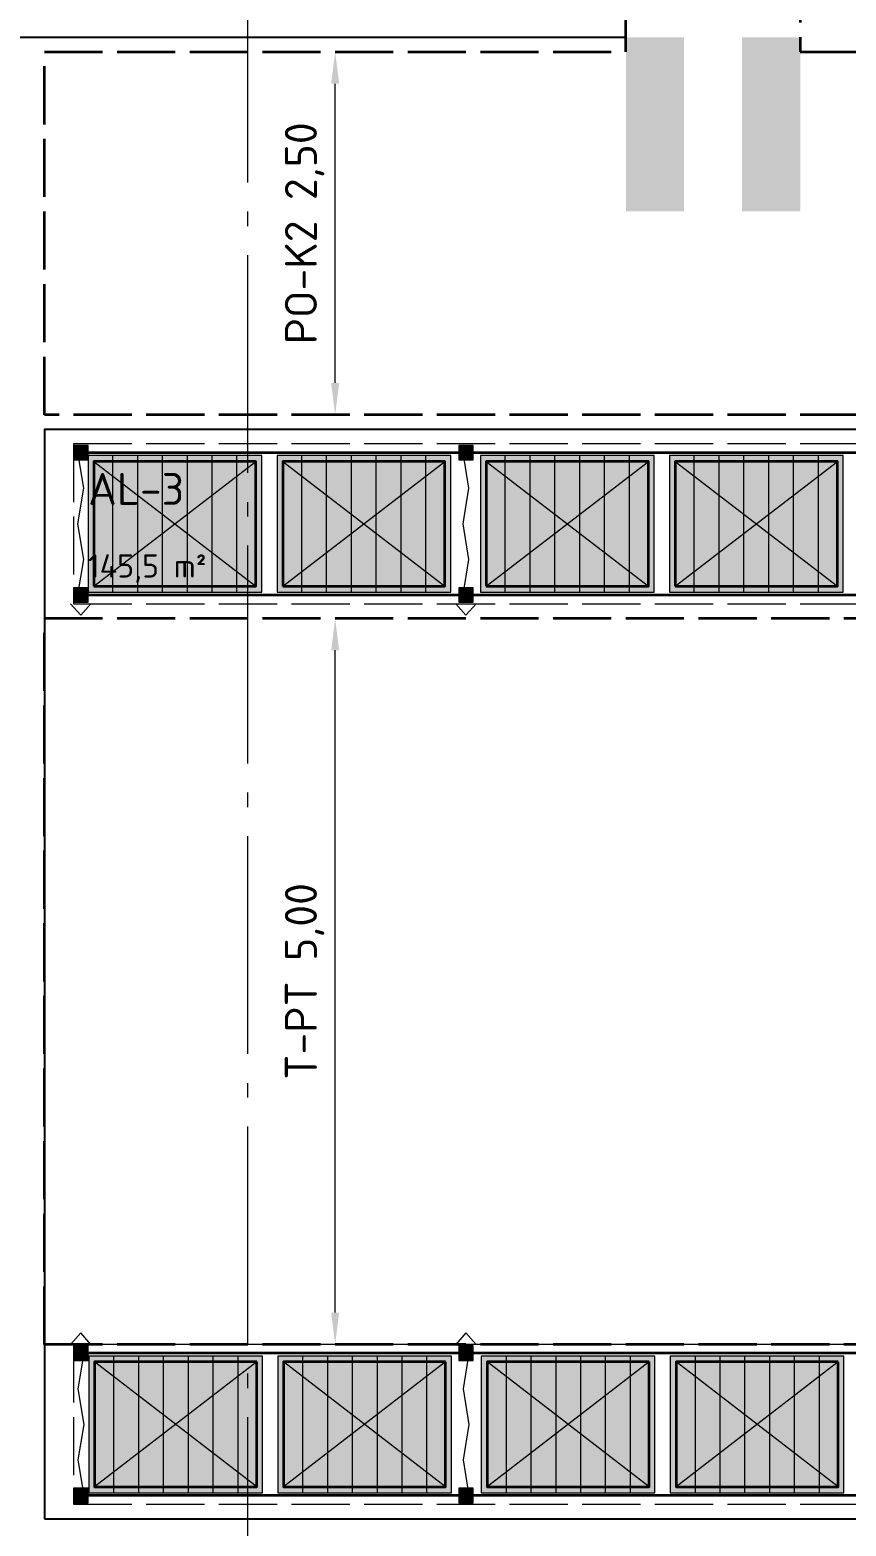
# Model space of a CAD drawing. Header units: millimetres. Extents: x 0 to 1682, y 0 to 1189.
# Drawn here: x 644 to 700.1, y 577.5 to 680.5 of the extents above; entities that cross this region are included whole.
import ezdxf
from ezdxf.enums import TextEntityAlignment as Align

# ---------------------------------------------------------------- set-up
doc = ezdxf.new("R2010")
doc.units = ezdxf.units.MM
doc.linetypes.add('IRAM-E-TRAZOS', pattern=[5, 4, -1])
doc.linetypes.add('IRAM-F-TRAZO-PUNTO', pattern=[20, 15, -2, 1, -2])
for name, color, linetype, lineweight in [('A-COTA', 7, 'CONTINUOUS', 18), ('A-EJE', 1, 'IRAM-F-TRAZO-PUNTO', 18), ('A-EQUIPO-FINO', 8, 'CONTINUOUS', 13), ('A-EQUIPO-OCULTO', 8, 'IRAM-E-TRAZOS', 13), ('A-EQUIPO-RELLENO', 9, 'CONTINUOUS', 13), ('A-SECTOR', 1, 'CONTINUOUS', 25), ('A-SEGURIDAD', 1, 'IRAM-E-TRAZOS', 18), ('A-TEXTO', 7, 'CONTINUOUS', 18)]:
    doc.layers.add(name, color=color, linetype=linetype, lineweight=lineweight)
for name, color, linetype, lineweight, true_color in [('A-EQUIPO', 30, 'CONTINUOUS', 35, 0xe67800), ('A-PASILLO', 2, 'IRAM-E-TRAZOS', 35, 0xd7a500), ('A-SENDA', 2, 'CONTINUOUS', 25, 0xd7a500)]:
    doc.layers.add(name, color=color, linetype=linetype, lineweight=lineweight, true_color=true_color)
doc.styles.add('ISO3098', font='isocpeur.ttf')
doc.dimstyles.new('FLAMA-IRAM', dxfattribs={"dimtxt": 3.5, "dimasz": 3.5, "dimexe": 2, "dimexo": 1.5, "dimgap": 1, "dimtad": 1, "dimdec": 1, "dimtxsty": 'ISO3098', "dimblk": 'IRAM_FLECHA', "dimblk1": 'IRAM_FLECHA', "dimblk2": 'IRAM_FLECHA', "dimcen": 2.5, "dimclrd": 3, "dimclre": 3, "dimclrt": 3, "dimazin": 3, "dimtfac": 1, "dimtmove": 0, "dimatfit": 3, "dimlwd": 18, "dimlwe": 18})

# ---------------------------------------------------------------- blocks, each defined once
blk = doc.blocks.new('IRAM_FLECHA')
blk.add_solid([(0, 0), (-1, 0.125), (-1, -0.125)])

msp = doc.modelspace()

# ---------------------------------------------------------------- hatches: boundary and pattern name
at = {"layer": 'A-EQUIPO-RELLENO', "true_color": 0x969ba0}
h = msp.add_hatch(color=7, dxfattribs=at)
h.dxf.hatch_style = 1
h.paths.add_polyline_path([(647, 650.9), (648, 650.9), (648, 651.9), (647, 651.9)])
at = {"layer": 'A-EQUIPO-RELLENO', "true_color": 0xeedec0}
h = msp.add_hatch(color=7, dxfattribs=at)
h.dxf.hatch_style = 1
h.paths.add_polyline_path([(648, 641.8), (659.95, 641.8), (659.95, 651.2), (648, 651.2)])
h = msp.add_hatch(color=7, dxfattribs=at)
h.dxf.hatch_style = 1
h.paths.add_polyline_path([(661, 641.8), (672.95, 641.8), (672.95, 651.2), (661, 651.2)])
at = {"layer": 'A-EQUIPO-RELLENO', "true_color": 0x969ba0}
h = msp.add_hatch(color=7, dxfattribs=at)
h.dxf.hatch_style = 1
h.paths.add_polyline_path([(673.5, 650.9), (674.5, 650.9), (674.5, 651.9), (673.5, 651.9)])
at = {"layer": 'A-EQUIPO-RELLENO', "true_color": 0xeedec0}
h = msp.add_hatch(color=7, dxfattribs=at)
h.dxf.hatch_style = 1
h.paths.add_polyline_path([(675, 641.8), (686.95, 641.8), (686.95, 651.2), (675, 651.2)])
h = msp.add_hatch(color=7, dxfattribs=at)
h.dxf.hatch_style = 1
h.paths.add_polyline_path([(688, 641.8), (699.95, 641.8), (699.95, 651.2), (688, 651.2)])
at = {"layer": 'A-EQUIPO-RELLENO', "true_color": 0x969ba0}
h = msp.add_hatch(color=7, dxfattribs=at)
h.dxf.hatch_style = 1
h.paths.add_polyline_path([(647, 641.1), (648, 641.1), (648, 642.1), (647, 642.1)])
h = msp.add_hatch(color=7, dxfattribs=at)
h.dxf.hatch_style = 1
h.paths.add_polyline_path([(673.5, 641.1), (674.5, 641.1), (674.5, 642.1), (673.5, 642.1)])
h = msp.add_hatch(color=7, dxfattribs=at)
h.dxf.hatch_style = 1
h.paths.add_polyline_path([(648, 589.9), (647, 589.9), (647, 588.9), (648, 588.9)])
at = {"layer": 'A-EQUIPO-RELLENO', "true_color": 0xeedec0}
h = msp.add_hatch(color=7, dxfattribs=at)
h.dxf.hatch_style = 1
h.paths.add_polyline_path([(660, 589.2), (648.05, 589.2), (648.05, 579.8), (660, 579.8)])
h = msp.add_hatch(color=7, dxfattribs=at)
h.dxf.hatch_style = 1
h.paths.add_polyline_path([(673, 589.2), (661.05, 589.2), (661.05, 579.8), (673, 579.8)])
at = {"layer": 'A-EQUIPO-RELLENO', "true_color": 0x969ba0}
h = msp.add_hatch(color=7, dxfattribs=at)
h.dxf.hatch_style = 1
h.paths.add_polyline_path([(674.5, 589.9), (673.5, 589.9), (673.5, 588.9), (674.5, 588.9)])
at = {"layer": 'A-EQUIPO-RELLENO', "true_color": 0xeedec0}
h = msp.add_hatch(color=7, dxfattribs=at)
h.dxf.hatch_style = 1
h.paths.add_polyline_path([(687, 589.2), (675.05, 589.2), (675.05, 579.8), (687, 579.8)])
h = msp.add_hatch(color=7, dxfattribs=at)
h.dxf.hatch_style = 1
h.paths.add_polyline_path([(700, 589.2), (688.05, 589.2), (688.05, 579.8), (700, 579.8)])
at = {"layer": 'A-EQUIPO-RELLENO', "true_color": 0x969ba0}
h = msp.add_hatch(color=7, dxfattribs=at)
h.dxf.hatch_style = 1
h.paths.add_polyline_path([(648, 580.1), (647, 580.1), (647, 579.1), (648, 579.1)])
h = msp.add_hatch(color=7, dxfattribs=at)
h.dxf.hatch_style = 1
h.paths.add_polyline_path([(674.5, 580.1), (673.5, 580.1), (673.5, 579.1), (674.5, 579.1)])
at = {"layer": 'A-SENDA', "true_color": 0xd7a500}
h = msp.add_hatch(color=7, dxfattribs=at)
h.dxf.hatch_style = 1
h.paths.add_polyline_path([(685, 668), (689, 668), (689, 680), (685, 680)])
h = msp.add_hatch(color=7, dxfattribs=at)
h.dxf.hatch_style = 1
h.paths.add_polyline_path([(693, 668), (697, 668), (697, 680), (693, 680)])

# ---------------------------------------------------------------- linework, layer by layer
at = {"layer": 'A-EJE'}
msp.add_line((659, 530), (659, 1060), dxfattribs=at)
at = {"layer": 'A-EQUIPO'}
for p, q in [((647, 651.4), (836, 651.4)), ((647, 641.6), (836, 641.6)), ((836, 589.4), (647, 589.4)), ((836, 579.6), (647, 579.6))]:
    msp.add_line(p, q, dxfattribs=at)
for points in [[(648.4, 642.2), (659.55, 642.2), (659.55, 650.8), (648.4, 650.8)], [(661.4, 642.2), (672.55, 642.2), (672.55, 650.8), (661.4, 650.8)], [(675.4, 642.2), (686.55, 642.2), (686.55, 650.8), (675.4, 650.8)], [(688.4, 642.2), (699.55, 642.2), (699.55, 650.8), (688.4, 650.8)], [(659.6, 588.8), (648.45, 588.8), (648.45, 580.2), (659.6, 580.2)], [(672.6, 588.8), (661.45, 588.8), (661.45, 580.2), (672.6, 580.2)], [(686.6, 588.8), (675.45, 588.8), (675.45, 580.2), (686.6, 580.2)], [(699.6, 588.8), (688.45, 588.8), (688.45, 580.2), (699.6, 580.2)]]:
    msp.add_lwpolyline(points, close=True, dxfattribs=at)
at = {"layer": 'A-EQUIPO-FINO'}
for p, q in [((649.707, 641.8), (649.707, 651.2)), ((651.414, 641.8), (651.414, 651.2)), ((653.121, 641.8), (653.121, 651.2)), ((654.829, 641.8), (654.829, 651.2)), ((656.536, 641.8), (656.536, 651.2)), ((658.243, 641.8), (658.243, 651.2)), ((662.707, 641.8), (662.707, 651.2)), ((664.414, 641.8), (664.414, 651.2)), ((666.121, 641.8), (666.121, 651.2)), ((667.829, 641.8), (667.829, 651.2)), ((669.536, 641.8), (669.536, 651.2)), ((671.243, 641.8), (671.243, 651.2)), ((676.707, 641.8), (676.707, 651.2)), ((678.414, 641.8), (678.414, 651.2)), ((680.121, 641.8), (680.121, 651.2)), ((681.829, 641.8), (681.829, 651.2)), ((683.536, 641.8), (683.536, 651.2)), ((685.243, 641.8), (685.243, 651.2)), ((689.707, 641.8), (689.707, 651.2)), ((691.414, 641.8), (691.414, 651.2)), ((693.121, 641.8), (693.121, 651.2)), ((694.829, 641.8), (694.829, 651.2)), ((696.536, 641.8), (696.536, 651.2)), ((698.243, 641.8), (698.243, 651.2)), ((648.4, 642.2), (659.55, 650.8)), ((648.4, 650.8), (659.55, 642.2)), ((661.4, 642.2), (672.55, 650.8)), ((661.4, 650.8), (672.55, 642.2)), ((675.4, 642.2), (686.55, 650.8)), ((675.4, 650.8), (686.55, 642.2)), ((688.4, 642.2), (699.55, 650.8)), ((688.4, 650.8), (699.55, 642.2)), ((649.757, 589.2), (649.757, 579.8)), ((651.464, 589.2), (651.464, 579.8)), ((653.171, 589.2), (653.171, 579.8)), ((654.879, 589.2), (654.879, 579.8)), ((656.586, 589.2), (656.586, 579.8)), ((658.293, 589.2), (658.293, 579.8)), ((662.757, 589.2), (662.757, 579.8)), ((664.464, 589.2), (664.464, 579.8)), ((666.171, 589.2), (666.171, 579.8)), ((667.879, 589.2), (667.879, 579.8)), ((669.586, 589.2), (669.586, 579.8)), ((671.293, 589.2), (671.293, 579.8)), ((676.757, 589.2), (676.757, 579.8)), ((678.464, 589.2), (678.464, 579.8)), ((680.171, 589.2), (680.171, 579.8)), ((681.879, 589.2), (681.879, 579.8)), ((683.586, 589.2), (683.586, 579.8)), ((685.293, 589.2), (685.293, 579.8)), ((689.757, 589.2), (689.757, 579.8)), ((691.464, 589.2), (691.464, 579.8)), ((693.171, 589.2), (693.171, 579.8)), ((694.879, 589.2), (694.879, 579.8)), ((696.586, 589.2), (696.586, 579.8)), ((698.293, 589.2), (698.293, 579.8)), ((659.6, 588.8), (648.45, 580.2)), ((659.6, 580.2), (648.45, 588.8)), ((672.6, 588.8), (661.45, 580.2)), ((672.6, 580.2), (661.45, 588.8)), ((686.6, 588.8), (675.45, 580.2)), ((686.6, 580.2), (675.45, 588.8)), ((699.6, 588.8), (688.45, 580.2)), ((699.6, 580.2), (688.45, 588.8))]:
    msp.add_line(p, q, dxfattribs=at)
for points in [[(647, 650.9), (648, 650.9), (648, 651.9), (647, 651.9)], [(648, 641.8), (659.95, 641.8), (659.95, 651.2), (648, 651.2)], [(661, 641.8), (672.95, 641.8), (672.95, 651.2), (661, 651.2)], [(673.5, 650.9), (674.5, 650.9), (674.5, 651.9), (673.5, 651.9)], [(675, 641.8), (686.95, 641.8), (686.95, 651.2), (675, 651.2)], [(688, 641.8), (699.95, 641.8), (699.95, 651.2), (688, 651.2)], [(647, 641.1), (648, 641.1), (648, 642.1), (647, 642.1)], [(673.5, 641.1), (674.5, 641.1), (674.5, 642.1), (673.5, 642.1)], [(648, 589.9), (647, 589.9), (647, 588.9), (648, 588.9)], [(660, 589.2), (648.05, 589.2), (648.05, 579.8), (660, 579.8)], [(673, 589.2), (661.05, 589.2), (661.05, 579.8), (673, 579.8)], [(674.5, 589.9), (673.5, 589.9), (673.5, 588.9), (674.5, 588.9)], [(687, 589.2), (675.05, 589.2), (675.05, 579.8), (687, 579.8)], [(700, 589.2), (688.05, 589.2), (688.05, 579.8), (700, 579.8)], [(648, 580.1), (647, 580.1), (647, 579.1), (648, 579.1)], [(674.5, 580.1), (673.5, 580.1), (673.5, 579.1), (674.5, 579.1)]]:
    msp.add_lwpolyline(points, close=True, dxfattribs=at)
for points in [[(647.3, 641.6), (647.7, 644.05), (647.3, 646.5), (647.7, 648.95), (647.3, 651.4)], [(673.8, 641.6), (674.2, 644.05), (673.8, 646.5), (674.2, 648.95), (673.8, 651.4)], [(647.7, 589.4), (647.3, 586.95), (647.7, 584.5), (647.3, 582.05), (647.7, 579.6)], [(674.2, 589.4), (673.8, 586.95), (674.2, 584.5), (673.8, 582.05), (674.2, 579.6)]]:
    msp.add_lwpolyline(points, dxfattribs=at)
at = {"layer": 'A-EQUIPO-OCULTO'}
for points in [[(647, 641), (836, 641), (836, 652), (647, 652)], [(836, 590), (647, 590), (647, 579), (836, 579)]]:
    msp.add_lwpolyline(points, close=True, dxfattribs=at)
at = {"layer": 'A-PASILLO'}
for p, q in [((685, 679), (685, 750)), ((697, 750), (697, 679)), ((645, 654), (645, 679)), ((645, 679), (685, 679)), ((697, 679), (761, 679)), ((761, 654), (645, 654)), ((645, 590), (645, 640)), ((645, 640), (839, 640)), ((839, 590), (645, 590))]:
    msp.add_line(p, q, dxfattribs=at)
at = {"layer": 'A-SECTOR'}
for points in [[(585, 680), (685, 680), (685, 749), (585, 749)], [(645, 578), (839, 578), (839, 653), (645, 653)]]:
    msp.add_lwpolyline(points, close=True, dxfattribs=at)
at = {"layer": 'A-SEGURIDAD'}
for points in [[(646.8, 641), (647.5, 640.2), (648.2, 641)], [(673.3, 641), (674, 640.2), (674.7, 641)], [(648.2, 590), (647.5, 590.8), (646.8, 590)], [(674.7, 590), (674, 590.8), (673.3, 590)]]:
    msp.add_lwpolyline(points, dxfattribs=at)

# ---------------------------------------------------------------- texts
at = {"layer": 'A-TEXTO', "style": 'ISO3098'}
for s, height, p in [('AL-3', 2.2, (648, 650)), ('145,5 m²', 1.6, (648, 644.4))]:
    msp.add_text(s, height=height, dxfattribs=at).set_placement(p, align=Align.TOP_LEFT)

# ---------------------------------------------------------------- dimensions: what is measured, and where the dimension line sits
at = {"layer": 'A-COTA'}
for base, p1, p2, text in [((665, 654), (665, 654), (665, 679), 'PO-K2 <>'), ((665, 590), (665, 590), (665, 640), 'T-PT <>')]:
    msp.add_linear_dim(base=base, p1=p1, p2=p2, angle=90, text=text, dimstyle='FLAMA-IRAM', override={"dimtxt": 2.2, "dimasz": 2.2, "dimexe": 1.2, "dimexo": 1, "dimdec": 2, "dimlfac": 0.1, "dimzin": 0}, dxfattribs=at).render()

doc.saveas('drawing.dxf')
